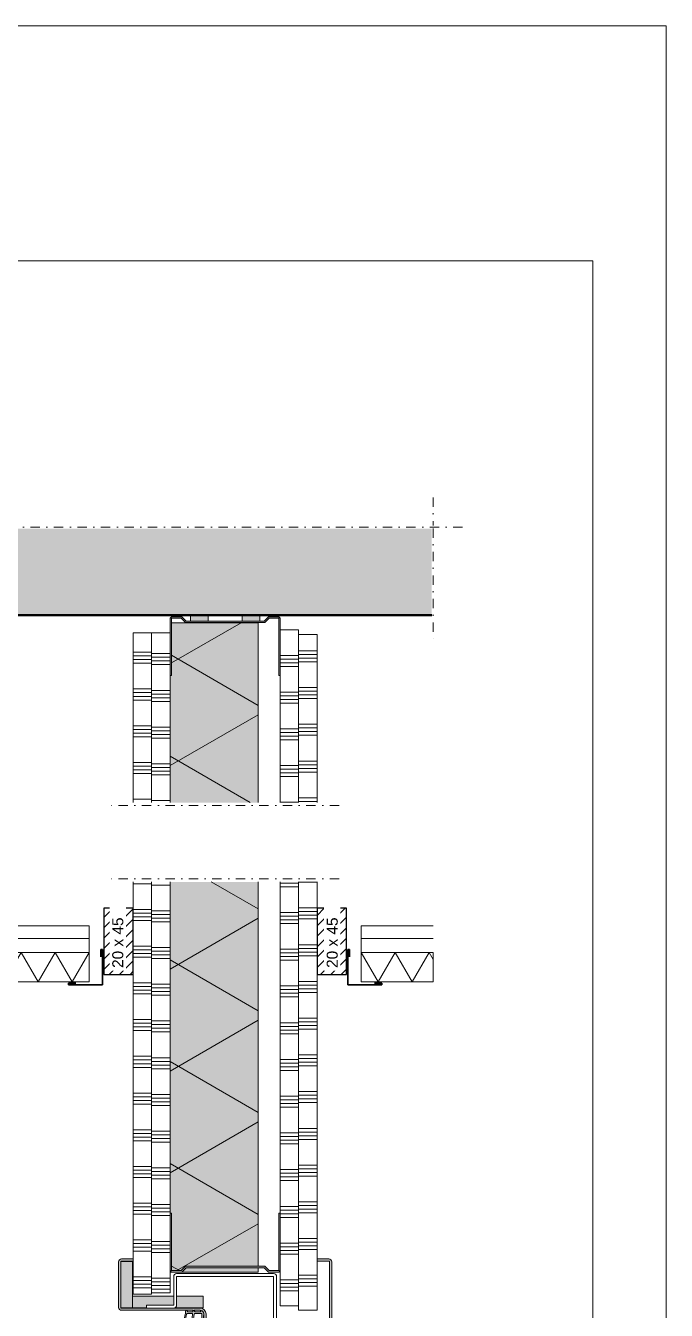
# Model space of a CAD drawing. Header units: millimetres. Extents: x -15087 to -10887, y 4459 to 7429.
# Drawn here: x -11323 to -10887, y 6554 to 7429 of the extents above; entities that cross this region are included whole.
import ezdxf

# ---------------------------------------------------------------- set-up
doc = ezdxf.new("R2010")
doc.units = ezdxf.units.MM
doc.linetypes.add('Dash dot', pattern=[15.875, 6.35, -4.7625, 0, -4.7625])
for name, color, linetype, lineweight in [('A-ANNO-NOTE', 131, 'Continuous', 18), ('A-DETL', 90, 'Continuous', 13), ('A-DETL-GENF', 92, 'Continuous', 18)]:
    doc.layers.add(name, color=color, linetype=linetype, lineweight=lineweight)
doc.styles.add('Arial', font='arial.ttf', dxfattribs={"height": 7.5})

# ---------------------------------------------------------------- blocks, each defined once
blk = doc.blocks.new('21 cementgebonden plaat - D08-2403183-32_2 Binnenkozijnen - Staal')
at = {"layer": 'A-DETL-GENF'}
h = blk.add_hatch(color=256, dxfattribs=at)
h.paths.add_polyline_path([(9.43, 0), (9.43, 1.8), (27.91, 1.8), (27.91, 8), (0, 8), (0, 0)])
h.paths.add_polyline_path([(28.74, 0), (48, 0), (48, 8), (29.91, 8), (29.91, 1.8), (29.84, 1.29), (29.64, 0.8), (29.32, 0.39), (28.91, 0.07)])
for p, q in [((27.91, 8), (0, 8)), ((0, 0), (9.43, 0)), ((28.74, 0), (48, 0)), ((48, 8), (29.91, 8)), ((48, 0), (48, 8))]:
    blk.add_line(p, q, dxfattribs=at)
blk = doc.blocks.new('42 isolatie - Type 1-V4-32_2 Binnenkozijnen - Staal')
at = {"layer": 'A-DETL-GENF'}
h = blk.add_hatch(color=256, dxfattribs=at)
h.paths.add_polyline_path([(442.24, 60.8), (439.24, 60.8), (439.24, 11.8), (442.24, 8.8), (442.24, 47.89)])
h.paths.add_polyline_path([(442.24, 1.8), (441.24, 0.8), (442.24, 0.8)])
h.paths.add_polyline_path([(441.24, 8.39), (438.24, 11.39), (438.24, 60.8), (176.65, 60.8), (176.65, 0.8), (402.24, 0.8), (402.24, 1.8), (441.24, 1.8)])
h.paths.add_polyline_path([(122.65, 60.8), (0.28, 60.8), (0.28, 1.8), (36.17, 1.8), (36.17, 0.8), (122.65, 0.8)])
at = {"layer": 'A-DETL-GENF', "lineweight": 13}
h = blk.add_hatch(dxfattribs=at)
h.set_pattern_fill('FP_5', color=256, style=0, pattern_type=2)
h.set_pattern_definition([(60, (0, 60.8), (-51.9615, 30), []), (120, (0, 60.8), (-51.9615, -30), [])])
h.paths.add_polyline_path([(442.24, 60.8), (439.24, 60.8), (439.24, 11.8), (442.24, 8.8), (442.24, 47.89)])
h.paths.add_polyline_path([(442.24, 1.8), (441.24, 0.8), (442.24, 0.8)])
h.paths.add_polyline_path([(441.24, 8.39), (438.24, 11.39), (438.24, 60.8), (176.65, 60.8), (176.65, 0.8), (402.24, 0.8), (402.24, 1.8), (441.24, 1.8)])
h.paths.add_polyline_path([(122.65, 60.8), (0.28, 60.8), (0.28, 1.8), (36.17, 1.8), (36.17, 0.8), (122.65, 0.8)])
at = {"layer": 'A-DETL-GENF'}
for p, q in [((122.65, 60.8), (0.28, 60.8)), ((0.28, 60.8), (0.28, 1.8)), ((122.65, 60.8), (0.28, 60.8)), ((0.28, 60.8), (0.28, 1.8)), ((438.24, 60.8), (176.65, 60.8)), ((438.24, 60.8), (176.65, 60.8)), ((442.24, 60.8), (439.24, 60.8)), ((442.24, 60.8), (439.24, 60.8)), ((442.24, 8.8), (442.24, 60.8)), ((442.24, 8.8), (442.24, 60.8)), ((0.28, 0.8), (7.24, 0.8)), ((0.28, 0.8), (7.24, 0.8)), ((7.24, 0.8), (36.17, 0.8)), ((36.17, 0.8), (122.65, 0.8)), ((176.65, 0.8), (402.24, 0.8)), ((402.24, 0.8), (441.24, 0.8)), ((441.24, 0.8), (442.24, 0.8)), ((442.24, 0.8), (442.24, 1.8)), ((442.24, 0.8), (442.24, 1.8))]:
    blk.add_line(p, q, dxfattribs=at)
blk = doc.blocks.new('40  gipsplaat - D12_5-V48-32_2 Binnenkozijnen - Staal')
at = {"layer": 'A-DETL-GENF', "lineweight": 13}
h = blk.add_hatch(dxfattribs=at)
h.set_pattern_fill('FP_73', color=256, style=0, pattern_type=2)
h.set_pattern_definition([(90, (7007.42, 11149.68), (-25, 1e-15), []), (90, (7004.92, 11149.68), (-25, 1e-15), []), (90, (7002.42, 11149.68), (-25, 1e-15), []), (90, (6999.92, 11149.68), (-25, 1e-15), [])])
h.paths.add_polyline_path([(460, 0), (460, 12.5), (171.48, 12.5), (171.48, 0), (437.07, 0)])
h.paths.add_polyline_path([(117.48, 0), (117.48, 12.5), (0, 12.5), (0, 0), (31, 0)])
at = {"layer": 'A-DETL-GENF'}
for p, q in [((3.07, 12.5), (0, 12.5)), ((0, 12.5), (0, 0)), ((3.07, 12.5), (0, 12.5)), ((0, 12.5), (0, 0)), ((117.48, 12.5), (3.07, 12.5)), ((460, 12.5), (171.48, 12.5)), ((460, 0), (460, 12.5)), ((460, 0), (460, 12.5)), ((0, 0), (31, 0)), ((31, 0), (117.48, 0)), ((31, 0), (117.48, 0)), ((171.48, 0), (397.07, 0)), ((171.48, 0), (397.07, 0)), ((397.07, 0), (436.07, 0)), ((436.07, 0), (460, 0)), ((436.07, 0), (460, 0))]:
    blk.add_line(p, q, dxfattribs=at)
blk = doc.blocks.new('40  gipsplaat - D12_5-V49-32_2 Binnenkozijnen - Staal')
at = {"layer": 'A-DETL-GENF', "lineweight": 13}
h = blk.add_hatch(dxfattribs=at)
h.set_pattern_fill('FP_74', color=256, style=0, pattern_type=2)
h.set_pattern_definition([(90, (7004.347, 11137.18), (-25, 1e-15), []), (90, (7001.847, 11137.18), (-25, 1e-15), []), (90, (6999.347, 11137.18), (-25, 1e-15), []), (90, (6996.847, 11137.18), (-25, 1e-15), [])])
h.paths.add_polyline_path([(460, 12.5), (168.41, 12.5), (168.41, 0), (460, 0)])
h.paths.add_polyline_path([(114.41, 0), (114.41, 12.5), (0, 12.5), (0, 0)])
at = {"layer": 'A-DETL-GENF'}
for p, q in [((114.41, 12.5), (0, 12.5)), ((0, 12.5), (0, 0)), ((114.41, 12.5), (0, 12.5)), ((0, 12.5), (0, 0)), ((186.41, 12.5), (168.41, 12.5)), ((186.41, 12.5), (168.41, 12.5)), ((231.41, 12.5), (186.41, 12.5)), ((425, 12.5), (231.41, 12.5)), ((425, 12.5), (231.41, 12.5)), ((426.5, 12.5), (425, 12.5)), ((460, 12.5), (426.5, 12.5)), ((460, 12.5), (426.5, 12.5)), ((460, 0), (460, 12.5)), ((460, 0), (460, 12.5)), ((0, 0), (114.41, 0)), ((0, 0), (114.41, 0)), ((168.41, 0), (460, 0)), ((168.41, 0), (460, 0))]:
    blk.add_line(p, q, dxfattribs=at)
blk = doc.blocks.new('40  gipsplaat - D12_5-2957659-32_2 Binnenkozijnen - Staal')
at = {"layer": 'A-DETL-GENF', "lineweight": 13}
h = blk.add_hatch(dxfattribs=at)
h.set_pattern_fill('FP_75', color=256, style=0, pattern_type=2)
h.set_pattern_definition([(270, (-6556.25, -11224.68), (25, 1e-15), []), (270, (-6553.75, -11224.68), (25, 1e-15), []), (270, (-6551.25, -11224.68), (25, 1e-15), []), (270, (-6548.75, -11224.68), (25, 1e-15), [])])
h.paths.add_polyline_path([(0, 0), (279.69, 0), (279.69, 12.5), (0, 12.5)])
h.paths.add_polyline_path([(333.69, 12.5), (333.69, 0), (449.1, 0), (449.1, 12.5), (420.17, 12.5)])
at = {"layer": 'A-DETL-GENF'}
for p, q in [((279.69, 12.5), (0, 12.5)), ((0, 12.5), (0, 0)), ((0, 12.5), (0, 0)), ((449.1, 12.5), (333.69, 12.5)), ((449.1, 0), (449.1, 12.5)), ((449.1, 0), (449.1, 12.5)), ((0, 0), (15.1, 0)), ((0, 0), (15.1, 0)), ((15.1, 0), (54.1, 0)), ((54.1, 0), (279.69, 0)), ((54.1, 0), (279.69, 0)), ((333.69, 0), (420.17, 0)), ((333.69, 0), (420.17, 0)), ((420.17, 0), (449.1, 0))]:
    blk.add_line(p, q, dxfattribs=at)
blk = doc.blocks.new('40  gipsplaat - D12_5-V50-32_2 Binnenkozijnen - Staal')
at = {"layer": 'A-DETL-GENF', "lineweight": 13}
h = blk.add_hatch(dxfattribs=at)
h.set_pattern_fill('FP_76', color=256, style=0, pattern_type=2)
h.set_pattern_definition([(270, (-6555.31, -11237.18), (25, 1e-15), []), (270, (-6552.81, -11237.18), (25, 1e-15), []), (270, (-6550.31, -11237.18), (25, 1e-15), []), (270, (-6547.81, -11237.18), (25, 1e-15), [])])
h.paths.add_polyline_path([(0, 0), (280.63, 0), (280.63, 12.5), (0, 12.5)])
h.paths.add_polyline_path([(334.63, 12.5), (334.63, 0), (450.04, 0), (450.04, 12.5)])
at = {"layer": 'A-DETL-GENF'}
for p, q in [((22.54, 12.5), (0, 12.5)), ((0, 12.5), (0, 0)), ((22.54, 12.5), (0, 12.5)), ((0, 12.5), (0, 0)), ((24.04, 12.5), (22.54, 12.5)), ((217.63, 12.5), (24.04, 12.5)), ((217.63, 12.5), (24.04, 12.5)), ((262.63, 12.5), (217.63, 12.5)), ((280.63, 12.5), (262.63, 12.5)), ((280.63, 12.5), (262.63, 12.5)), ((450.04, 12.5), (334.63, 12.5)), ((450.04, 12.5), (334.63, 12.5)), ((450.04, 0), (450.04, 12.5)), ((450.04, 0), (450.04, 12.5)), ((0, 0), (280.63, 0)), ((0, 0), (280.63, 0)), ((334.63, 0), (450.04, 0)), ((334.63, 0), (450.04, 0))]:
    blk.add_line(p, q, dxfattribs=at)
blk = doc.blocks.new('22 metalstud profiel - 75 mm hor-2069737-32_2 Binnenkozijnen - Staal')
at = {"layer": 'A-DETL-GENF'}
for points in [[(-36.5, -40), (-36.5, -1), (-29.91, -1), (-26.91, -4), (26.91, -4), (29.91, -1), (36.5, -1), (36.5, -40), (37.5, -40), (37.5, -1), (36.5, 0), (29.5, 0), (26.5, -3), (-26.5, -3), (-29.5, 0), (-36.5, 0), (-37.5, -1), (-37.5, -40)], [(-11.5, -3), (-11.5, 1), (-23.5, 1), (-23.5, -3)], [(23.5, -3), (23.5, 1), (11.5, 1), (11.5, -3)]]:
    blk.add_hatch(color=256, dxfattribs=at).paths.add_polyline_path(points)
for p, q in [((-36.5, 0), (-37.5, -1)), ((-29.5, 0), (-36.5, 0)), ((-26.5, -3), (-29.5, 0)), ((-23.5, 1), (-23.5, -3)), ((-11.5, -3), (-11.5, 1)), ((11.5, 1), (11.5, -3)), ((23.5, -3), (23.5, 1)), ((29.5, 0), (26.5, -3)), ((36.5, 0), (29.5, 0)), ((37.5, -1), (36.5, 0)), ((-37.5, -1), (-37.5, -40)), ((-36.5, -40), (-36.5, -1)), ((-36.5, -1), (-29.91, -1)), ((-29.91, -1), (-26.91, -4)), ((-26.91, -4), (26.91, -4)), ((26.5, -3), (-26.5, -3)), ((26.91, -4), (29.91, -1)), ((29.91, -1), (36.5, -1)), ((36.5, -1), (36.5, -40)), ((37.5, -40), (37.5, -1)), ((-37.5, -40), (-36.5, -40)), ((36.5, -40), (37.5, -40)), ((37.5, -40), (36.5, -40))]:
    blk.add_line(p, q, dxfattribs=at)
blk = doc.blocks.new('22 metalstud profiel - 75 mm hor-4394540-32_2 Binnenkozijnen - Staal')
at = {"layer": 'A-DETL-GENF'}
blk.add_hatch(color=256, dxfattribs=at).paths.add_polyline_path([(-29.5, 0), (-26.5, 3), (26.5, 3), (29.5, 0), (36.5, 0), (37.5, 1), (37.5, 40), (36.5, 40), (36.5, 1), (29.91, 1), (26.91, 4), (-26.91, 4), (-29.91, 1), (-36.5, 1), (-36.5, 40), (-37.5, 40), (-37.5, 1), (-36.5, 0)])
for p, q in [((-36.5, 40), (-37.5, 40)), ((-37.5, 40), (-37.5, 1)), ((-36.5, 1), (-36.5, 40)), ((36.5, 40), (36.5, 1)), ((37.5, 40), (36.5, 40)), ((37.5, 40), (36.5, 40)), ((37.5, 1), (37.5, 40)), ((-37.5, 1), (-36.5, 0)), ((-29.91, 1), (-36.5, 1)), ((-26.91, 4), (-29.91, 1)), ((-29.5, 0), (-26.5, 3)), ((26.91, 4), (-26.91, 4)), ((-26.5, 3), (26.5, 3)), ((26.5, 3), (29.5, 0)), ((29.91, 1), (26.91, 4)), ((36.5, 1), (29.91, 1)), ((36.5, 0), (37.5, 1)), ((-36.5, 0), (-29.5, 0)), ((29.5, 0), (36.5, 0))]:
    blk.add_line(p, q, dxfattribs=at)
blk = doc.blocks.new('23 vloerweergave - 23 DI vloerweergave s e-2127734-32_2 Binnenkozijnen - Staal')
at = {"layer": 'A-DETL-GENF', "linetype": 'Dash dot'}
blk.add_hatch(color=256, dxfattribs=at).paths.add_polyline_path([(149, 0), (149, 59), (-149, 59), (-149, 0)])
for p, q in [((-150, 80), (-150, -14.58)), ((150, 80), (150, 61)), ((-151, 60), (-170, 60)), ((170, 60), (-149, 60)), ((150, 59), (150, -20)), ((-150, -15), (-150, -20))]:
    blk.add_line(p, q, dxfattribs=at)
at = {"layer": 'A-DETL-GENF', "lineweight": 50}
blk.add_line((-149, 0), (149, 0), dxfattribs=at)
blk = doc.blocks.new('00 afbreeklijn 2 s l - breed 50-2324431-32_2 Binnenkozijnen - Staal')
at = {"layer": 'A-DETL-GENF', "linetype": 'Dash dot'}
for p, q in [((140, 50), (-15, 50)), ((140, 0), (-15, 0))]:
    blk.add_line(p, q, dxfattribs=at)
blk = doc.blocks.new('32 stalen kozijn kierdichting - 60x125 sp 25x48-4930933-32_2 Binnenkozijnen - Staal')
at = {"layer": 'A-DETL-GENF', "lineweight": 13}
blk.add_hatch(color=256, dxfattribs=at).paths.add_polyline_path([(60, 70.5), (59.93, 71.02), (59.73, 71.5), (59.41, 71.91), (59, 72.23), (58.52, 72.43), (58, 72.5), (2, 72.5), (1.48, 72.43), (1, 72.23), (0.59, 71.91), (0.27, 71.5), (0.07, 71.02), (0, 70.5), (0, 62.5), (1.5, 62.5), (1.5, 71), (58.5, 71), (58.5, 31.39), (58.73, 31.39), (58.73, -22.05), (58.5, -22.05), (58.5, -23), (45.79, -23), (46.72, -17.71), (46.77, -16.71), (46.57, -15.73), (46.14, -14.83), (45.5, -14.07), (44.69, -13.49), (43.76, -13.12), (42.77, -13), (37.49, -13), (36.46, -13.14), (35.4, -13.61), (34.67, -14.17), (34.04, -15), (33.64, -15.96), (33.5, -17), (33.5, -71), (1.5, -71), (1.5, -62.5), (0, -62.5), (0, -70.5), (0.07, -71.02), (0.27, -71.5), (0.59, -71.91), (1, -72.23), (1.48, -72.43), (2, -72.5), (33.13, -72.48), (33.52, -72.43), (34, -72.23), (34.41, -71.91), (34.73, -71.5), (34.93, -71.02), (35, -70.5), (35.03, -16.82), (35.13, -16.26), (35.4, -15.68), (35.8, -15.19), (36.3, -14.82), (36.88, -14.59), (37.53, -14.5), (42.79, -14.5), (43.41, -14.58), (43.98, -14.8), (44.49, -15.17), (44.89, -15.64), (45.15, -16.2), (45.27, -16.88), (45.25, -17.43), (44.41, -22.15), (44.43, -22.85), (44.49, -23.14), (44.7, -23.59), (45.02, -23.97), (45.57, -24.31), (46.02, -24.45), (46.38, -24.5), (58, -24.5), (58.65, -24.38), (59, -24.23), (59.41, -23.91), (59.73, -23.5), (59.93, -23.02), (60, -22.5), (60, 67.91)])
h = blk.add_hatch(color=256, dxfattribs=at)
h.paths.add_polyline_path([(48.96, -24.93), (48.89, -24.5), (47.83, -24.5), (47.24, -24.68), (46.62, -24.72), (45.89, -24.55), (45.46, -24.35), (44.97, -23.96), (44.6, -23.47), (44.35, -22.9), (44.07, -16.81), (44.85, -17.07), (45.14, -16.95), (45.21, -16.8), (45.21, -16.72), (45.05, -16.46), (41.39, -15.03), (37.5, -14.59), (36.88, -14.67), (36.3, -14.9), (35.8, -15.27), (35.4, -15.75), (35.13, -16.31), (35.01, -16.92), (36.07, -16.57), (36.07, -20.44), (35.04, -21.23), (35.04, -22.03), (36.07, -22.05), (36.07, -25.42), (35, -26.23), (35, -27.23), (35.6, -26.96), (36.25, -26.85), (36.91, -26.91), (44.03, -28.5), (45.48, -28.5), (46.41, -28.2), (47.25, -27.72), (47.97, -27.06), (48.54, -26.26), (48.93, -25.37)])
h.paths.add_polyline_path([(47.51, -26.01), (47.46, -26.18), (46.91, -26.83), (46.21, -27.32), (45.41, -27.61), (44.56, -27.69), (37.43, -26.09), (37.2, -25.82), (37.12, -25.48), (37.14, -22.53), (37.27, -22.28), (37.49, -22.13), (37.77, -22.1), (43.24, -22.85), (43.42, -23.59), (43.76, -24.27), (44.25, -24.85), (44.87, -25.3), (45.57, -25.59), (46.33, -25.71), (47.27, -25.65), (47.42, -25.75), (47.51, -25.91), (47.51, -25.99)])
h.paths.add_polyline_path([(43.25, -21.26), (43.2, -21.5), (43.04, -21.68), (42.81, -21.77), (42.69, -21.77), (37.47, -21.04), (37.26, -20.88), (37.14, -20.65), (37.12, -20.52), (37.14, -16.18), (37.27, -15.96), (37.49, -15.83), (37.62, -15.81), (40.1, -15.91), (42.71, -16.49), (42.98, -16.75), (43.09, -17.11)])
at = {"layer": 'A-DETL-GENF'}
for p, q in [((0, 70.5), (0, 62.5)), ((1.5, 62.5), (1.5, 71)), ((1.5, 71), (58.5, 71)), ((58, 72.5), (2, 72.5)), ((58.5, 71), (58.5, 52.5)), ((60, -22.5), (60, 70.5)), ((0, 62.5), (1.5, 62.5)), ((58.5, 35), (58.5, 31.39)), ((33.5, -17), (33.5, -35)), ((35, -21.23), (35, -17.03)), ((42.77, -13), (37.5, -13)), ((37.53, -14.5), (42.79, -14.5)), ((45.25, -17.43), (44.41, -22.15)), ((35, -26.23), (35, -22.03)), ((45.79, -23), (46.72, -17.71)), ((58.5, -23), (45.79, -23)), ((46.38, -24.5), (47.83, -24.5)), ((48.89, -24.5), (58, -24.5)), ((58.5, -22.05), (58.5, -23)), ((35, -70.5), (35, -27.23)), ((44.03, -28.5), (45.48, -28.5)), ((33.5, -53.48), (33.5, -71)), ((1.5, -62.5), (0, -62.5)), ((0, -62.5), (0, -70.5)), ((1.5, -71), (1.5, -62.5)), ((33.5, -71), (1.5, -71)), ((2, -72.5), (33, -72.5))]:
    blk.add_line(p, q, dxfattribs=at)
at = {"layer": 'A-DETL-GENF', "lineweight": 13}
for p, q in [((58.5, 52.5), (56.5, 52.5)), ((56.5, 52.5), (56.5, 35)), ((58.5, 35), (58.5, 52.5)), ((56.5, 35), (12, 35)), ((10, 33), (10, -33)), ((12.03, -33), (12.03, 33)), ((12.03, 33), (56.5, 33)), ((35.01, -16.92), (36.07, -16.57)), ((36.07, -16.57), (36.07, -20.44)), ((37.12, -20.52), (37.12, -16.31)), ((43.09, -17.11), (43.25, -21.26)), ((44.35, -22.9), (44.07, -16.81)), ((44.07, -16.81), (44.85, -17.07)), ((36.07, -25.42), (35, -26.23)), ((36.07, -20.44), (35.04, -21.23)), ((35.04, -21.23), (35.04, -22.03)), ((35.04, -22.03), (36.07, -22.05)), ((36.07, -22.05), (36.07, -25.42)), ((37.12, -25.48), (37.12, -22.66)), ((44.56, -27.69), (37.58, -26.17)), ((42.69, -21.77), (37.6, -21.07)), ((37.77, -22.1), (43.24, -22.85)), ((48.89, -24.5), (47.83, -24.5)), ((31.5, -33), (12.03, -33)), ((35, -26.23), (35, -27.23)), ((36.91, -26.91), (44.03, -28.5)), ((12, -35), (31.5, -35)), ((31.5, -35), (31.5, -53.48)), ((33.5, -53.48), (33.5, -35)), ((31.5, -53.48), (33.5, -53.48))]:
    blk.add_line(p, q, dxfattribs=at)
at = {"layer": 'A-DETL-GENF'}
for centre, radius, start, end in [((2, 70.5), 2, 90, 180), ((58, 70.5), 2, 360, 90), ((37.5, -17), 4, 90, 180), ((37.53, -17.03), 2.53, 177.44164, 180), ((37.53, -17.12), 2.53, 90.7459, 175.47521), ((37.53, -17.03), 2.53, 90, 165), ((42.77, -17.01), 4.01, 350, 90), ((42.79, -17), 2.5, 350, 90), ((46.38, -22.5), 2, 170, 198.57143), ((46.38, -22.5), 2, 227.14286, 270), ((58, -22.5), 2, 270, 360), ((2, -70.5), 2, 180, 270), ((33, -70.5), 2, 270, 0)]:
    blk.add_arc(centre, radius, start, end, dxfattribs=at)
at = {"layer": 'A-DETL-GENF', "lineweight": 13}
for centre, radius, start, end in [((12, 33), 2, 90, 180), ((56.5, 35), 2, 270, 360), ((37.62, -16.31), 0.5, 90.13868, 180), ((37.7, -29.84), 15.27, 61.21745, 90.7459), ((38.25, -31.05), 15.26, 73.67048, 92.37246), ((42.33, -17.14), 0.763, 2.23949, 73.67048), ((44.89, -16.74), 0.329, 263.93702, 60.45347), ((37.68, -20.52), 0.559, 180, 262.06047), ((37.69, -22.66), 0.569, 82.18503, 180), ((37.87, -25.48), 0.75, 180, 247.12319), ((42.76, -21.28), 0.49, 261.3413, 2.23949), ((46.44, -22.49), 3.21, 186.43337, 281.65663), ((46.79, -22.19), 2.53, 196.2464, 294.40165), ((44.7, -24.42), 3.28, 267.50726, 327.38116), ((44.56, -24.03), 4.57, 281.58473, 342.92959), ((47.16, -25.99), 0.356, 327.38116, 101.65663), ((47.28, -25), 1.69, 347.30521, 17.18047), ((12, -33), 2, 180, 270), ((31.5, -35), 2, 360, 90), ((36.35, -29.48), 2.63, 77.76858, 120.96171)]:
    blk.add_arc(centre, radius, start, end, dxfattribs=at)
blk = doc.blocks.new('45 verlaagd plafond - minerale wol-V51-32_2 Binnenkozijnen - Staal')
at = {"layer": 'A-DETL-GENF', "lineweight": 13}
h = blk.add_hatch(dxfattribs=at)
h.set_pattern_fill('FP_77', color=256, style=0, pattern_type=2)
h.set_pattern_definition([(45, (11124.68, -6777.94), (-3.535534, 3.535534), [])])
h.paths.add_polyline_path([(20, 5), (20, 50), (0, 50), (0, 5)])
at = {"layer": 'A-DETL-GENF', "lineweight": 25}
for p, q in [((20, 50), (0, 50)), ((0, 50), (0, 5)), ((20, 5), (20, 50)), ((0, 5), (20, 5))]:
    blk.add_line(p, q, dxfattribs=at)
at = {"layer": 'A-DETL-GENF', "lineweight": 13}
for p, q in [((30, 38), (79, 38)), ((30, 38), (30, 20)), ((30, 29.48), (79, 29.48)), ((30, 20), (30, 0)), ((79, 20), (30, 20)), ((30, 20), (41.55, 0)), ((41.55, 0), (53.09, 20)), ((53.09, 20), (64.64, 0)), ((64.64, 0), (76.19, 20)), ((79, 20), (76.19, 20)), ((79, 15.13), (76.19, 20)), ((79, 0), (79, 20)), ((79, 20), (79, 15.13)), ((30, 0), (79, 0))]:
    blk.add_line(p, q, dxfattribs=at)
at = {"layer": 'A-DETL-GENF', "lineweight": 35}
for p, q in [((21, 22), (21, -2)), ((21, 22), (21.99, 22)), ((21.99, 22), (21.99, 17)), ((21, -2), (44, -2)), ((44, -1.01), (39, -1.01)), ((44, -2), (44, -1.01))]:
    blk.add_line(p, q, dxfattribs=at)
at = {"layer": 'A-DETL-GENF'}
for p, q in [((79, 20), (30, 20)), ((30, 20), (30, 0)), ((79, 0), (79, 20)), ((30, 0), (79, 0))]:
    blk.add_line(p, q, dxfattribs=at)
blk = doc.blocks.new('45 verlaagd plafond - minerale wol-V52-32_2 Binnenkozijnen - Staal')
at = {"layer": 'A-DETL-GENF', "lineweight": 13}
h = blk.add_hatch(dxfattribs=at)
h.set_pattern_fill('FP_78', color=256, style=0, pattern_type=2)
h.set_pattern_definition([(225, (-11249.68, 6777.94), (3.535534, -3.535534), [])])
h.paths.add_polyline_path([(19.82, -5), (0, -5), (0, -50), (20, -50), (20, -5)])
at = {"layer": 'A-DETL-GENF', "lineweight": 35}
for p, q in [((21, -22), (21, 2)), ((21, 2), (44, 2)), ((44, 1.01), (39, 1.01)), ((44, 2), (44, 1.01)), ((21.99, -22), (21.99, -17)), ((21, -22), (21.99, -22))]:
    blk.add_line(p, q, dxfattribs=at)
at = {"layer": 'A-DETL-GENF'}
for p, q in [((96, 0), (30, 0)), ((96, -20), (96, 0)), ((30, 0), (30, -20)), ((30, -20), (96, -20))]:
    blk.add_line(p, q, dxfattribs=at)
at = {"layer": 'A-DETL-GENF', "lineweight": 13}
for p, q in [((30, 0), (96, 0)), ((30, -20), (41.55, 0)), ((41.55, 0), (53.09, -20)), ((53.09, -20), (64.64, 0)), ((64.64, 0), (76.19, -20)), ((76.19, -20), (87.74, 0)), ((96, 0), (87.74, 0)), ((96, -14.32), (87.74, 0)), ((96, 0), (96, -20)), ((96, 0), (96, -14.32)), ((30, -20), (30, 0)), ((30, -38), (30, -20)), ((96, -20), (30, -20)), ((30, -29.48), (96, -29.48)), ((30, -38), (96, -38))]:
    blk.add_line(p, q, dxfattribs=at)
at = {"layer": 'A-DETL-GENF', "lineweight": 25}
for p, q in [((20, -5), (0, -5)), ((0, -5), (0, -50)), ((20, -50), (20, -5)), ((0, -50), (20, -50))]:
    blk.add_line(p, q, dxfattribs=at)
blk = doc.blocks.new('21 cementgebonden plaat - D08-2402916-32_2 Binnenkozijnen - Staal')
at = {"layer": 'A-DETL-GENF'}
blk.add_hatch(color=256, dxfattribs=at).paths.add_polyline_path([(31.57, 0), (31.57, 8), (0, 8), (0, 0)])
for p, q in [((31.57, 8), (0, 8)), ((0, 8), (0, 0)), ((0, 0), (31.57, 0)), ((31.57, 0), (31.57, 8))]:
    blk.add_line(p, q, dxfattribs=at)

msp = doc.modelspace()

# ---------------------------------------------------------------- linework, layer by layer
at = {"layer": 'A-DETL', "lineweight": 18}
for p, q in [((-15087.1, 7428.63), (-10887.1, 7428.63)), ((-10887.1, 7428.63), (-10887.1, 4458.63)), ((-12937.1, 7268.63), (-10937.1, 7268.63)), ((-10937.1, 7268.63), (-10937.1, 5993.63))]:
    msp.add_line(p, q, dxfattribs=at)

# ---------------------------------------------------------------- block references
at = {"layer": 'A-DETL-GENF', "linetype": 'Dash dot'}
for name, p in [('23 vloerweergave - 23 DI vloerweergave s e-2127734-32_2 Binnenkozijnen - Staal', (-11195.68, 7027.42)), ('00 afbreeklijn 2 s l - breed 50-2324431-32_2 Binnenkozijnen - Staal', (-11249.68, 6847.94))]:
    msp.add_blockref(name, p, dxfattribs=at)
at = {"layer": 'A-DETL-GENF'}
for name, p in [('22 metalstud profiel - 75 mm hor-2069737-32_2 Binnenkozijnen - Staal', (-11187.18, 7026.42)), ('22 metalstud profiel - 75 mm hor-4394540-32_2 Binnenkozijnen - Staal', (-11187.18, 6580.35)), ('21 cementgebonden plaat - D08-2403183-32_2 Binnenkozijnen - Staal', (-11250.09, 6556.04))]:
    msp.add_blockref(name, p, dxfattribs=at)
for name, p, rotation in [('42 isolatie - Type 1-V4-32_2 Binnenkozijnen - Staal', (-11225.48, 7022.59), 269.9999999999998), ('40  gipsplaat - D12_5-V50-32_2 Binnenkozijnen - Staal', (-11237.18, 6565.31), 89.99999999999952), ('40  gipsplaat - D12_5-2957659-32_2 Binnenkozijnen - Staal', (-11224.68, 6566.25), 89.99999999999945), ('40  gipsplaat - D12_5-V48-32_2 Binnenkozijnen - Staal', (-11149.68, 7017.42), 269.9999999999994), ('40  gipsplaat - D12_5-V49-32_2 Binnenkozijnen - Staal', (-11137.18, 7014.35), 269.9999999999994), ('21 cementgebonden plaat - D08-2402916-32_2 Binnenkozijnen - Staal', (-11258.09, 6587.61), 270)]:
    msp.add_blockref(name, p, dxfattribs=dict(at, rotation=rotation))
at = {"layer": 'A-DETL-GENF', "lineweight": 35, "rotation": 180}
msp.add_blockref('45 verlaagd plafond - minerale wol-V52-32_2 Binnenkozijnen - Staal', (-11249.68, 6777.94), dxfattribs=at)
at = {"layer": 'A-DETL-GENF', "lineweight": 35}
msp.add_blockref('45 verlaagd plafond - minerale wol-V51-32_2 Binnenkozijnen - Staal', (-11124.68, 6777.94), dxfattribs=at)
at = {"layer": 'A-DETL-GENF', "lineweight": 13, "rotation": 269.9999999999995}
msp.add_blockref('32 stalen kozijn kierdichting - 60x125 sp 25x48-4930933-32_2 Binnenkozijnen - Staal', (-11187.18, 6589.35), dxfattribs=at)

# ---------------------------------------------------------------- next in the draw order: texts
at = {"layer": 'A-ANNO-NOTE', "lineweight": 13, "char_height": 7.5, "width": 41.6877, "attachment_point": 1, "rotation": 90, "style": 'Arial', "bg_fill": 3, "box_fill_scale": 1.25, "bg_fill_color": 9, "bg_fill_true_color": 13158600, "bg_fill_transparency": 0}
for insert in [(-11263.96, 6787.35), (-11118.11, 6787.35)]:
    msp.add_mtext('20 x 45', dxfattribs=dict(at, insert=insert))

doc.saveas('drawing.dxf')
